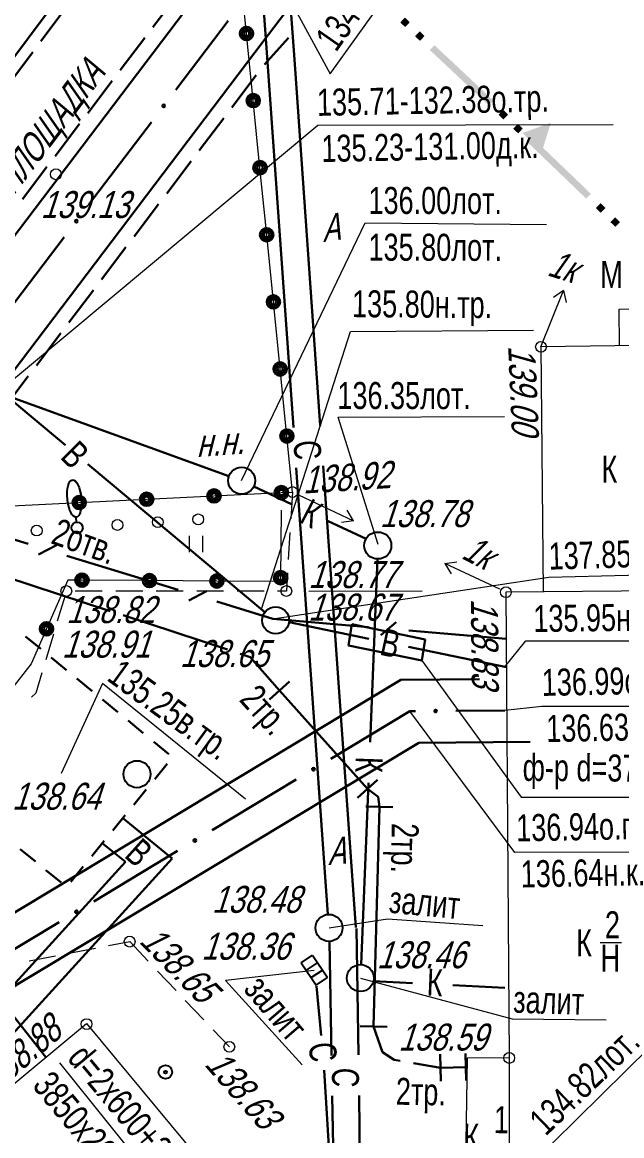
# Model space of a CAD drawing. Extents: x 10098 to 11902, y 8648 to 10202.
# Drawn here: x 11853.16 to 11875.38, y 8719.51 to 8760.79 of the extents above; entities that cross this region are included whole.
import ezdxf
from ezdxf.enums import TextEntityAlignment as Align

# ---------------------------------------------------------------- set-up
doc = ezdxf.new("R2010")
doc.units = 0
for name, color, linetype in [('1_Водопровод', 7, 'Continuous'), ('20_Строения', 7, 'Continuous'), ('21_Колодцы', 7, 'Continuous'), ('22_Столбы', 7, 'Continuous'), ('23_Ограждения', 7, 'Continuous'), ('24_Растительность', 7, 'Continuous'), ('38_Высотные_отметки', 7, 'Continuous'), ('50_Красные_линии', 7, 'Continuous'), ('52_Топонимика', 7, 'Continuous'), ('Подписи_зданий', 7, 'Continuous')]:
    doc.layers.add(name, color=color, linetype=linetype)
for name, color, linetype, lineweight in [('2_Водосток', 30, 'Continuous', 30), ('3_Дренаж', 30, 'Continuous', 30), ('4_Канализация', 16, 'Continuous', 30), ('6_Теплопровод', 3, 'Continuous', 30), ('7_Электрокабели', 1, 'Continuous', 30), ('8_Связь', 3, 'Continuous', 30)]:
    doc.layers.add(name, color=color, linetype=linetype, lineweight=lineweight)
doc.styles.add('mggt', font='russian_1251.shx', dxfattribs={"width": 0.75, "oblique": 18, "height": 1})

msp = doc.modelspace()

# ---------------------------------------------------------------- hatches: boundary and pattern name
at = {"layer": '50_Красные_линии', "linetype": 'Continuous', "lineweight": 25}
for points in [[(11867.168, 8760.783), (11867.351, 8760.613), (11867.521, 8760.796), (11867.338, 8760.966)], [(11867.717, 8760.272), (11867.899, 8760.101), (11868.07, 8760.284), (11867.888, 8760.455)], [(11868.995, 8759.077), (11870.45, 8757.705), (11870.621, 8757.887), (11869.166, 8759.259), (11868.435, 8759.942), (11868.265, 8759.76)], [(11870.812, 8757.361), (11870.993, 8757.189), (11871.165, 8757.37), (11870.984, 8757.542)], [(11871.355, 8756.844), (11871.537, 8756.672), (11871.709, 8756.853), (11871.528, 8757.026)], [(11872.748, 8757.065), (11871.696, 8756.686), (11872.058, 8756.341)], [(11872.42, 8755.996), (11872.748, 8757.065), (11872.058, 8756.341), (11872.42, 8755.996), (11872.42, 8755.996)], [(11873.343, 8754.944), (11874.062, 8754.25), (11874.235, 8754.43), (11873.516, 8755.125), (11872.071, 8756.509), (11872.071, 8756.509), (11871.899, 8756.328), (11871.899, 8756.328)], [(11874.421, 8753.903), (11874.601, 8753.729), (11874.775, 8753.909), (11874.595, 8754.082)], [(11874.96, 8753.381), (11875.139, 8753.207), (11875.313, 8753.386), (11875.134, 8753.56)]]:
    msp.add_hatch(color=8, dxfattribs=at).paths.add_polyline_path(points)

# ---------------------------------------------------------------- linework, layer by layer
at = {"layer": '1_Водопровод', "color": 8, "linetype": 'Continuous', "lineweight": 30}
for p, q in [((11843.226, 8754.755), (11853.408, 8746.236)), ((11853.408, 8746.236), (11854.756, 8745.108)), ((11855.589, 8744.412), (11862.152, 8738.921)), ((11863.046, 8738.554), (11866.007, 8737.939)), ((11865.251, 8737.688), (11865.378, 8738.479)), ((11865.378, 8738.479), (11868.092, 8737.915)), ((11868.092, 8737.915), (11867.963, 8737.125)), ((11867.963, 8737.125), (11865.251, 8737.688)), ((11867.475, 8737.635), (11871.105, 8736.878)), ((11857.013, 8731.183), (11856.886, 8731.287)), ((11858.716, 8729.791), (11857.013, 8731.183)), ((11856.977, 8729.662), (11856.123, 8730.361)), ((11851.075, 8723.18), (11856.977, 8729.662)), ((11851.73, 8722.117), (11858.716, 8729.791))]:
    msp.add_line(p, q, dxfattribs=at)
at = {"layer": '1_Водопровод', "color": 8, "linetype": 'Continuous', "lineweight": 15}
for points in [[(11862.02, 8739.032), (11865.329, 8749.327), (11872.108, 8749.371)], [(11871.042, 8736.894), (11871.827, 8737.864), (11878.78, 8737.861)], [(11867.963, 8737.125), (11871.648, 8732.065), (11880.507, 8732.059)]]:
    msp.add_lwpolyline(points, dxfattribs=at)
at = {"layer": '20_Строения', "color": 8, "linetype": 'Continuous', "lineweight": 15}
for points in [[(11875.299, 8748.796), (11875.282, 8750.155), (11876.545, 8750.171), (11876.563, 8748.813)], [(11877.859, 8748.829), (11872.384, 8748.759), (11872.462, 8739.675)], [(11878.204, 8739.724), (11871.085, 8739.663), (11871.171, 8727.456), (11871.207, 8722.396), (11871.198, 8713.229), (11875.723, 8708.937)], [(11871.207, 8722.396), (11869.647, 8722.383), (11869.533, 8715.398), (11871.2, 8715.396)]]:
    msp.add_lwpolyline(points, dxfattribs=at)
msp.add_lwpolyline([(11854.73, 8707.158), (11846.943, 8716.546), (11855.54, 8723.677), (11863.327, 8714.288)], close=True, dxfattribs=at)
at = {"layer": '21_Колодцы', "color": 8, "linetype": 'Continuous'}
for p, q in [((11863.495, 8725.918), (11863.917, 8726.201)), ((11863.917, 8726.201), (11864.468, 8725.379)), ((11863.495, 8725.918), (11864.045, 8725.096)), ((11863.687, 8725.648), (11864.099, 8725.924)), ((11863.87, 8725.375), (11864.282, 8725.651)), ((11864.045, 8725.096), (11864.468, 8725.379))]:
    msp.add_line(p, q, dxfattribs=at)
for centre in [(11861.288, 8743.799), (11866.336, 8741.394), (11862.55, 8738.619), (11857.408, 8732.916), (11864.528, 8727.219), (11865.691, 8725.356)]:
    msp.add_circle(centre, 0.5, dxfattribs=at)
at = {"layer": '22_Столбы', "color": 8, "linetype": 'Continuous', "lineweight": 15}
for p, q in [((11872.384, 8748.759), (11873.221, 8750.848)), ((11873.221, 8750.848), (11872.849, 8750.592)), ((11873.221, 8750.848), (11873.313, 8750.407)), ((11863.399, 8743.269), (11865.436, 8742.313)), ((11865.436, 8742.313), (11865.203, 8742.699)), ((11865.436, 8742.313), (11864.991, 8742.246)), ((11868.822, 8740.725), (11869.267, 8740.792)), ((11870.859, 8739.769), (11868.822, 8740.725)), ((11868.822, 8740.725), (11869.055, 8740.339))]:
    msp.add_line(p, q, dxfattribs=at)
at = {"layer": '22_Столбы', "color": 8}
for radius in [0.25, 0.05]:
    msp.add_circle((11858.462, 8721.873), radius, dxfattribs=at)
at = {"layer": '23_Ограждения', "color": 8, "linetype": 'Continuous', "lineweight": 15}
for p, q in [((11861.469, 8760.375), (11861.22, 8762.863)), ((11861.718, 8757.888), (11861.469, 8760.375)), ((11861.968, 8755.4), (11861.718, 8757.888)), ((11862.217, 8752.913), (11861.968, 8755.4)), ((11862.466, 8750.425), (11862.217, 8752.913)), ((11862.716, 8747.938), (11862.466, 8750.425)), ((11862.965, 8745.45), (11862.716, 8747.938)), ((11863.173, 8743.375), (11862.965, 8745.45)), ((11860.262, 8743.232), (11862.759, 8743.355)), ((11862.759, 8743.355), (11863.173, 8743.375)), ((11863.173, 8743.375), (11863.111, 8742.377)), ((11852.771, 8742.863), (11855.268, 8742.986)), ((11855.268, 8742.986), (11857.765, 8743.109)), ((11857.765, 8743.109), (11860.262, 8743.232)), ((11862.748, 8742.699), (11862.733, 8740.199)), ((11863.08, 8741.878), (11863.018, 8740.88)), ((11854.839, 8740.112), (11854.055, 8738.306)), ((11855, 8740.112), (11854.839, 8740.112)), ((11855.37, 8740.11), (11855, 8740.112)), ((11857.87, 8740.093), (11855.37, 8740.11)), ((11860.37, 8740.077), (11857.87, 8740.093)), ((11862.732, 8740.061), (11860.37, 8740.077)), ((11862.733, 8740.199), (11862.732, 8740.061)), ((11862.987, 8740.381), (11862.945, 8739.706)), ((11856.121, 8739.706), (11855.121, 8739.706)), ((11857.621, 8739.706), (11856.621, 8739.706)), ((11859.121, 8739.706), (11858.121, 8739.706)), ((11860.621, 8739.706), (11859.621, 8739.706)), ((11862.121, 8739.706), (11861.121, 8739.706)), ((11862.945, 8739.706), (11862.621, 8739.706)), ((11854.742, 8739.544), (11854.455, 8738.586)), ((11854.055, 8738.306), (11853.489, 8737.004)), ((11854.312, 8738.107), (11854.025, 8737.149)), ((11853.489, 8737.004), (11852.816, 8736.159)), ((11853.882, 8736.67), (11853.658, 8735.922)), ((11853.658, 8735.922), (11853.503, 8735.767)), ((11854.883, 8726.28), (11855.865, 8726.467)), ((11856.356, 8726.56), (11857.137, 8726.708)), ((11857.137, 8726.708), (11857.825, 8725.982)), ((11853.409, 8726), (11854.391, 8726.187)), ((11858.169, 8725.619), (11858.856, 8724.893)), ((11859.2, 8724.53), (11859.888, 8723.804)), ((11860.232, 8723.441), (11860.832, 8722.808))]:
    msp.add_line(p, q, dxfattribs=at)
at = {"layer": '23_Ограждения', "color": 8, "linetype": 'Continuous', "lineweight": 30}
for centre, radius in [((11861.469, 8760.375), 0.25), ((11861.469, 8760.375), 0.175), ((11861.469, 8760.375), 0.1), ((11861.718, 8757.888), 0.25), ((11861.718, 8757.888), 0.175), ((11861.718, 8757.888), 0.1), ((11861.968, 8755.4), 0.25), ((11861.968, 8755.4), 0.175), ((11861.968, 8755.4), 0.1), ((11862.217, 8752.913), 0.25), ((11862.217, 8752.913), 0.175), ((11862.217, 8752.913), 0.1), ((11862.466, 8750.425), 0.25), ((11862.466, 8750.425), 0.175), ((11862.466, 8750.425), 0.1), ((11862.716, 8747.938), 0.25), ((11862.716, 8747.938), 0.175), ((11862.716, 8747.938), 0.1), ((11862.965, 8745.45), 0.25), ((11862.965, 8745.45), 0.175), ((11862.965, 8745.45), 0.1), ((11857.765, 8743.109), 0.25), ((11857.765, 8743.109), 0.175), ((11860.262, 8743.232), 0.25), ((11860.262, 8743.232), 0.175), ((11860.262, 8743.232), 0.1), ((11862.759, 8743.355), 0.25), ((11862.759, 8743.355), 0.175), ((11862.759, 8743.355), 0.1), ((11855.268, 8742.986), 0.25), ((11855.268, 8742.986), 0.175), ((11855.268, 8742.986), 0.1), ((11857.765, 8743.109), 0.1), ((11862.733, 8740.199), 0.25), ((11855.37, 8740.11), 0.25), ((11855.37, 8740.11), 0.175), ((11855.37, 8740.11), 0.1), ((11857.87, 8740.093), 0.25), ((11857.87, 8740.093), 0.175), ((11857.87, 8740.093), 0.1), ((11860.37, 8740.077), 0.25), ((11860.37, 8740.077), 0.175), ((11860.37, 8740.077), 0.1), ((11862.733, 8740.199), 0.175), ((11862.733, 8740.199), 0.1), ((11854.055, 8738.306), 0.25), ((11854.055, 8738.306), 0.175), ((11854.055, 8738.306), 0.1)]:
    msp.add_circle(centre, radius, dxfattribs=at)
at = {"layer": '24_Растительность', "color": 8}
msp.add_line((11855.165, 8742.26), (11855.153, 8742.443), dxfattribs=at)
at = {"layer": '24_Растительность', "color": 8, "linetype": 'Continuous', "lineweight": 15}
for p, q in [((11859.356, 8741.152), (11859.356, 8741.752)), ((11859.851, 8741.152), (11859.851, 8741.752))]:
    msp.add_line(p, q, dxfattribs=at)
at = {"layer": '24_Растительность', "color": 8, "linetype": 'Continuous', "lineweight": 9}
for centre in [(11858.18, 8742.259), (11859.677, 8742.362), (11853.691, 8741.947), (11856.684, 8742.155)]:
    msp.add_circle(centre, 0.2, dxfattribs=at)
at = {"layer": '24_Растительность', "color": 8}
msp.add_circle((11855.187, 8742.051), 0.21, dxfattribs=at)
msp.add_ellipse((11855.086, 8743.135), major_axis=(-0.067, 0.692), ratio=0.369829, dxfattribs=at)
at = {"layer": '2_Водосток', "color": 8, "linetype": 'Continuous', "lineweight": 30}
for p, q in [((11862.2, 8760.017), (11863.207, 8745.771)), ((11863.246, 8759.408), (11864.204, 8745.84)), ((11863.313, 8744.275), (11864.482, 8727.717)), ((11864.31, 8744.344), (11865.519, 8727.235)), ((11865.542, 8727.19), (11865.621, 8722.506)), ((11864.55, 8726.719), (11864.621, 8722.487)), ((11864.234, 8723.228), (11864.062, 8725.059)), ((11864.739, 8715.392), (11864.351, 8721.944)), ((11864.647, 8720.988), (11864.739, 8715.392)), ((11865.647, 8721.006), (11865.695, 8715.734))]:
    msp.add_line(p, q, dxfattribs=at)
for points in [[(11863.246, 8759.408), (11862.971, 8763.099), (11859.364, 8769.348)], [(11862.2, 8760.017), (11861.986, 8762.895), (11858.517, 8768.887)]]:
    msp.add_lwpolyline(points, dxfattribs=at)
at = {"layer": '2_Водосток', "color": 8, "linetype": 'Continuous', "lineweight": 15}
for points in [[(11862.347, 8762.985), (11864.565, 8758.884), (11868.476, 8764.335)], [(11864.528, 8727.219), (11866.7, 8727.549), (11870.234, 8727.312)], [(11863.975, 8725.637), (11860.687, 8725.265), (11863.528, 8722.144)], [(11865.691, 8725.356), (11871.322, 8723.841), (11874.801, 8723.814)]]:
    msp.add_lwpolyline(points, dxfattribs=at)
at = {"layer": '38_Высотные_отметки', "color": 8, "lineweight": 15}
msp.add_lwpolyline([(11863.782, 8739.701), (11867.978, 8739.714)], dxfattribs=at)
at = {"layer": '38_Высотные_отметки', "color": 8, "lineweight": 9}
for centre in [(11854.405, 8755.156), (11872.384, 8748.759), (11863.173, 8743.375), (11854.79, 8739.706), (11862.945, 8739.706), (11871.085, 8739.663), (11857.137, 8726.708), (11855.54, 8723.652), (11860.832, 8722.808), (11871.207, 8722.396)]:
    msp.add_circle(centre, 0.2, dxfattribs=at)
at = {"layer": '3_Дренаж', "color": 8, "linetype": 'Continuous', "lineweight": 15}
msp.add_lwpolyline([(11868.78, 8716.365), (11872.826, 8719.255), (11877.337, 8723.703)], dxfattribs=at)
at = {"layer": '4_Канализация', "color": 8, "linetype": 'Continuous', "lineweight": 30}
for p, q in [((11850.836, 8747.588), (11860.818, 8743.969)), ((11861.741, 8743.587), (11863.14, 8742.932)), ((11864.498, 8742.297), (11865.901, 8741.64)), ((11866.328, 8740.894), (11866.055, 8734.097)), ((11865.994, 8732.598), (11865.723, 8725.855)), ((11866.178, 8725.241), (11867.621, 8725.167)), ((11869.12, 8725.092), (11871.042, 8724.994))]:
    msp.add_line(p, q, dxfattribs=at)
at = {"layer": '4_Канализация', "color": 8, "linetype": 'Continuous', "lineweight": 15}
for points in [[(11861.288, 8743.799), (11865.873, 8753.351), (11872.583, 8753.296)], [(11866.35, 8741.43), (11864.865, 8746.151), (11871.029, 8746.172)]]:
    msp.add_lwpolyline(points, dxfattribs=at)
at = {"layer": '6_Теплопровод', "color": 8, "linetype": 'Continuous', "lineweight": 30}
for p, q in [((11855.953, 8763.653), (11842.513, 8745.743)), ((11859.478, 8761.601), (11845.647, 8743.352)), ((11858.906, 8761.806), (11857.999, 8760.611)), ((11853.841, 8760.086), (11854.74, 8761.287)), ((11860.784, 8760.841), (11858.851, 8758.29)), ((11857.697, 8760.212), (11856.79, 8759.017)), ((11862.131, 8759.229), (11863.025, 8760.217)), ((11862.09, 8760.081), (11848.486, 8742.131)), ((11852.643, 8758.484), (11853.542, 8759.685)), ((11856.488, 8758.619), (11855.582, 8757.424)), ((11860.924, 8757.634), (11861.83, 8758.83)), ((11855.279, 8757.026), (11854.373, 8755.831)), ((11857.945, 8757.094), (11855.613, 8754.018)), ((11859.717, 8756.039), (11860.622, 8757.235)), ((11854.07, 8755.432), (11853.164, 8754.237)), ((11858.51, 8754.445), (11859.415, 8755.641)), ((11857.303, 8752.85), (11858.208, 8754.046)), ((11854.707, 8752.823), (11852.376, 8749.746)), ((11856.096, 8751.256), (11857.001, 8752.452)), ((11854.888, 8749.661), (11855.794, 8750.857)), ((11853.681, 8748.066), (11854.587, 8749.262)), ((11852.474, 8746.472), (11853.38, 8747.668)), ((11853.277, 8738.02), (11853.841, 8737.557)), ((11854.228, 8737.24), (11854.792, 8736.777)), ((11836.66, 8718.047), (11867.195, 8736.417)), ((11855.178, 8736.46), (11855.742, 8735.998)), ((11867.195, 8736.417), (11870.104, 8736.44)), ((11856.129, 8735.681), (11856.693, 8735.218)), ((11864.593, 8733.486), (11867.524, 8735.25)), ((11867.524, 8735.25), (11867.729, 8735.251)), ((11869.229, 8735.263), (11871.042, 8735.278)), ((11844.107, 8734.967), (11854.033, 8722.427)), ((11857.079, 8734.901), (11857.643, 8734.438)), ((11836.094, 8714.975), (11867.854, 8734.082)), ((11858.029, 8734.121), (11858.593, 8733.659)), ((11867.854, 8734.082), (11871.98, 8734.116)), ((11858.53, 8733.297), (11858.068, 8732.733)), ((11860.2, 8730.843), (11863.307, 8732.713)), ((11857.751, 8732.347), (11857.288, 8731.783)), ((11856.971, 8731.396), (11856.509, 8730.832)), ((11853.647, 8729.676), (11853.083, 8730.139)), ((11856.192, 8730.446), (11855.729, 8729.882)), ((11855.808, 8728.201), (11858.915, 8730.07)), ((11854.598, 8728.897), (11854.034, 8729.359)), ((11855.412, 8729.495), (11854.95, 8728.931)), ((11851.415, 8725.558), (11854.522, 8727.427))]:
    msp.add_line(p, q, dxfattribs=at)
msp.add_lwpolyline([(11867.646, 8767.395), (11862.09, 8760.081)], dxfattribs=at)
at = {"layer": '6_Теплопровод', "color": 8, "linetype": 'Continuous', "lineweight": 15, "flags": 128}
for points in [[(11875.055, 8756.993), (11864.114, 8756.964), (11847.066, 8742.741)], [(11861.435, 8731.989), (11856.124, 8736.283), (11854.598, 8732.942)], [(11877.691, 8730.019), (11871.41, 8730.013), (11867.524, 8735.25)], [(11878.699, 8735.43), (11872.417, 8735.422), (11871.042, 8735.278)]]:
    msp.add_lwpolyline(points, dxfattribs=at)
at = {"layer": '6_Теплопровод', "color": 8, "linetype": 'Continuous', "lineweight": 15}
msp.add_lwpolyline([(11854.534, 8722.212), (11861.249, 8713.867), (11857.141, 8708.883)], dxfattribs=at)
at = {"layer": '6_Теплопровод', "color": 8, "linetype": 'Continuous', "lineweight": 30}
for centre in [(11858.398, 8757.692), (11855.16, 8753.42), (11868.479, 8735.257), (11863.95, 8733.099), (11859.557, 8730.457), (11855.165, 8727.814)]:
    msp.add_circle(centre, 0.05, dxfattribs=at)
at = {"layer": '7_Электрокабели', "color": 8, "linetype": 'Continuous', "lineweight": 30}
for p, q in [((11852.549, 8740.233), (11856.417, 8738.961)), ((11856.892, 8738.805), (11860.759, 8737.533)), ((11861.234, 8737.377), (11861.599, 8737.257)), ((11861.599, 8737.257), (11862.695, 8736.021)), ((11862.322, 8735.688), (11863.068, 8736.354)), ((11862.695, 8736.021), (11865.953, 8732.37)), ((11865.58, 8732.037), (11866.326, 8732.703)), ((11865.953, 8732.37), (11866.352, 8732.075)), ((11865.896, 8731.724), (11866.896, 8731.698)), ((11866.352, 8732.075), (11866.396, 8731.711)), ((11866.396, 8731.711), (11866.178, 8723.558)), ((11865.678, 8723.571), (11866.678, 8723.545)), ((11866.178, 8723.558), (11866.511, 8722.611)), ((11866.511, 8722.611), (11866.947, 8722.328)), ((11866.947, 8722.328), (11867.17, 8722.29)), ((11868.676, 8721.533), (11868.648, 8722.533)), ((11869.61, 8721.56), (11869.582, 8722.56)), ((11867.663, 8722.205), (11868.662, 8722.033)), ((11868.662, 8722.033), (11869.596, 8722.06))]:
    msp.add_line(p, q, dxfattribs=at)
at = {"layer": '8_Связь', "color": 8, "linetype": 'Continuous', "lineweight": 30}
for p, q in [((11849.238, 8742.717), (11853.371, 8741.453)), ((11853.758, 8741.058), (11854.42, 8741.41)), ((11854.806, 8741.015), (11858.939, 8739.751)), ((11859.325, 8739.355), (11859.987, 8739.707)), ((11860.373, 8739.312), (11862.44, 8738.68)), ((11862.44, 8738.68), (11865.986, 8738.372)), ((11866.446, 8738.066), (11867.02, 8738.549)), ((11867.48, 8738.243), (11871.097, 8737.935))]:
    msp.add_line(p, q, dxfattribs=at)
at = {"layer": '8_Связь', "color": 8, "linetype": 'Continuous', "lineweight": 15}
msp.add_lwpolyline([(11862.44, 8738.68), (11872.681, 8740.218), (11879.504, 8740.391)], dxfattribs=at)
at = {"layer": 'Подписи_зданий', "color": 8, "linetype": 'Continuous', "lineweight": 15}
msp.add_line((11874.575, 8726.682), (11875.375, 8726.682), dxfattribs=at)

# ---------------------------------------------------------------- texts
at = {"layer": '1_Водопровод', "color": 8, "linetype": 'Continuous', "lineweight": 15, "style": 'mggt', "width": 0.75}
for s, rotation, p in [('135.80н.тр.', 359.5742, (11865.377, 8749.86)), ('В                   ', 314.7178, (11854.525, 8744.646)), ('135.95н.тр.', 0.7425, (11872.106, 8738.184)), ('В                   ', 347.8629, (11866.37, 8737.352)), ('ф-р d=377ст.', 359.5742, (11871.702, 8732.669)), ('В                   ', 318.0618, (11856.9, 8729.863))]:
    msp.add_text(s, height=1, rotation=rotation, dxfattribs=at).set_placement(p)
at = {"layer": '2_Водосток', "color": 8, "linetype": 'Continuous', "lineweight": 15, "style": 'mggt', "width": 0.75}
for s, rotation, p in [('134.78лот.', 55.0715, (11864.788, 8759.655)), ('С                   ', 274.3056, (11863.203, 8745.26)), ('залит', 354.6306, (11866.723, 8727.786)), ('залит', 310.6842, (11861.329, 8724.922)), ('залит', 358.0533, (11871.345, 8724.078)), ('С                   ', 276.1061, (11863.766, 8722.923)), ('С                   ', 268.3159, (11864.648, 8722.047))]:
    msp.add_text(s, height=1, rotation=rotation, dxfattribs=at).set_placement(p)
at = {"layer": '38_Высотные_отметки', "color": 8, "lineweight": 15, "style": 'mggt', "oblique": 18, "width": 0.8}
for s, p in [('139.13    ', (11853.838, 8753.533)), ('138.78    ', (11866.412, 8742.075)), ('138.77    ', (11863.759, 8739.815)), ('138.67    ', (11863.751, 8738.61)), ('138.82    ', (11854.787, 8738.516)), ('138.91    ', (11854.622, 8737.236)), ('138.65    ', (11858.998, 8736.887)), ('138.64    ', (11852.772, 8731.599)), ('138.48    ', (11860.184, 8727.776)), ('138.36    ', (11859.794, 8726.037)), ('138.46    ', (11866.298, 8725.721)), ('138.59    ', (11867.097, 8722.67))]:
    msp.add_text(s, height=1, dxfattribs=at).set_placement(p)
for s, rotation, p in [('139.00    ', 272.432, (11871.166, 8748.797)), ('н.н.', 4.1339, (11859.619, 8744.672)), ('138.92    ', 3.6719, (11863.569, 8743.317)), ('138.83    ', 270.648, (11869.785, 8739.419)), ('138.65    ', 314.5882, (11857.455, 8726.691)), ('138.88    ', 40.5829, (11852.21, 8721.123)), ('138.63    ', 311.1605, (11859.879, 8722.141))]:
    msp.add_text(s, height=1, rotation=rotation, dxfattribs=at).set_placement(p)
at = {"layer": '3_Дренаж', "color": 8, "linetype": 'Continuous', "lineweight": 15, "style": 'mggt', "width": 0.75}
msp.add_text('134.82лот.', height=1, rotation=43.9617, dxfattribs=at).set_placement((11872.558, 8719.472))
at = {"layer": '4_Канализация', "color": 8, "linetype": 'Continuous', "lineweight": 15, "style": 'mggt', "width": 0.75}
for s, rotation, p in [('136.00лот.', 359.9261, (11865.989, 8753.687)), ('135.80лот.', 359.9261, (11865.991, 8751.953)), ('136.35лот.', 359.9261, (11864.836, 8746.456)), ('К                   ', 332.4091, (11863.389, 8742.278)), ('К                   ', 267.998, (11865.523, 8733.578)), ('К                   ', 357.6266, (11868.136, 8724.707))]:
    msp.add_text(s, height=1, rotation=rotation, dxfattribs=at).set_placement(p)
at = {"layer": '52_Топонимика', "color": 8, "linetype": 'Continuous', "lineweight": 15, "style": 'mggt', "oblique": 18, "width": 0.75}
for s, rotation, p in [('СПОРТ ПЛОЩАДКА', 52.9416, (11850.544, 8751.321)), ('А', 8.3182, (11864.308, 8752.641)), ('А', 5.0952, (11864.494, 8729.542))]:
    msp.add_text(s, height=1, rotation=rotation, dxfattribs=at).set_placement(p)
at = {"layer": '52_Топонимика', "color": 8, "lineweight": 15, "style": 'mggt', "oblique": 18, "width": 0.75}
for rotation, p in [(342.8076, (11872.577, 8751.418)), (332.6527, (11869.391, 8740.942))]:
    msp.add_text('1к', height=1, rotation=rotation, dxfattribs=at).set_placement(p)
at = {"layer": '6_Теплопровод', "color": 8, "linetype": 'Continuous', "lineweight": 15, "style": 'mggt', "width": 0.75}
for s, rotation, p in [('135.71-132.38о.тр.', 1.0831, (11864.087, 8757.319)), ('135.23-131.00д.к.', 1.0831, (11864.254, 8755.609)), ('135.25в.тр.', 324.0998, (11856.251, 8736.42)), ('136.99о.пр.', 1.0831, (11872.421, 8735.816)), ('136.63н.к.', 1.0831, (11872.588, 8734.106)), ('136.94о.пр.', 1.0831, (11871.475, 8730.423)), ('136.64н.к.', 1.0831, (11871.642, 8728.713)), ('d=2х600+200конд.', 309.776, (11854.793, 8722.367)), ('3850х2070', 309.776, (11853.497, 8721.352))]:
    msp.add_text(s, height=1, rotation=rotation, dxfattribs=at).set_placement(p)
at = {"layer": '7_Электрокабели', "color": 8, "linetype": 'Continuous', "lineweight": 15, "style": 'mggt', "width": 0.75}
for rotation, p in [(312.0104, (11861.166, 8735.654)), (269.0408, (11866.854, 8731.109)), (359.0408, (11866.998, 8720.663))]:
    msp.add_text('2тр.', height=1, rotation=rotation, dxfattribs=at).set_placement(p)
at = {"layer": '8_Связь', "color": 8, "linetype": 'Continuous', "lineweight": 15, "style": 'mggt', "width": 0.75}
msp.add_text('2отв.', height=1, rotation=340.0953, dxfattribs=at).set_placement((11854.347, 8741.956), align=Align.MIDDLE_LEFT)
msp.add_text('137.85в.тр.', height=1, rotation=1.6974, dxfattribs=at).set_placement((11872.681, 8740.497))
at = {"layer": 'Подписи_зданий', "color": 8, "linetype": 'Continuous', "lineweight": 15, "style": 'mggt', "width": 0.75}
for s, p in [('М', (11874.581, 8750.944)), ('К', (11874.628, 8743.722)), ('2', (11874.754, 8726.834)), ('К', (11873.686, 8726.164)), ('Н', (11874.592, 8725.597))]:
    msp.add_text(s, height=1, dxfattribs=at).set_placement(p)
for s, p in [('1', (11870.63, 8719.61)), ('К', (11869.498, 8718.965))]:
    msp.add_text(s, height=1, rotation=359.2459, dxfattribs=at).set_placement(p)

doc.saveas('drawing.dxf')
